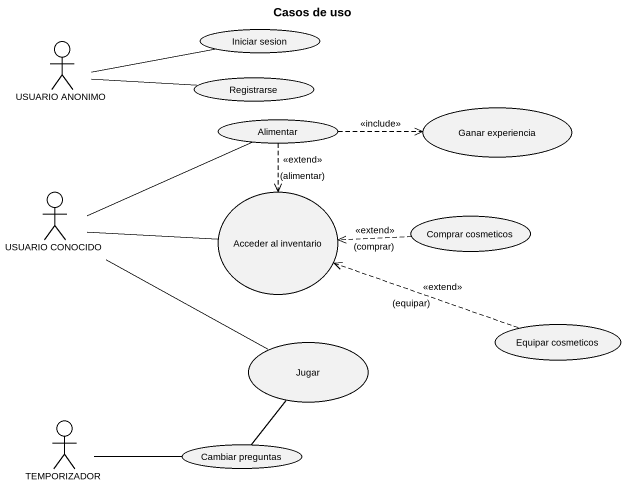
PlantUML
@startuml
title Casos de uso
usecase "Iniciar sesion" as Iniciar_sesion
actor "USUARIO ANONIMO" as USUARIO_ANONIMO
usecase Registrarse
usecase "Ganar experiencia" as Ganar_experiencia
usecase Alimentar
actor "USUARIO CONOCIDO" as USUARIO_CONOCIDO
usecase "Acceder al inventario" as Acceder_al_inventario
usecase "Comprar cosmeticos" as Comprar_cosmeticos
usecase "Equipar cosmeticos" as Equipar_cosmeticos
usecase Jugar
actor TEMPORIZADOR
usecase "Cambiar preguntas" as Cambiar_preguntas
USUARIO_ANONIMO -right- Iniciar_sesion
USUARIO_ANONIMO -right- Registrarse
Alimentar .right.> Ganar_experiencia : <<include>>
Alimentar ..> Acceder_al_inventario : <<extend>>\n(alimentar)
USUARIO_CONOCIDO -right- Alimentar
USUARIO_CONOCIDO -right- Acceder_al_inventario
USUARIO_CONOCIDO -right- Jugar
Comprar_cosmeticos .left.> Acceder_al_inventario : <<extend>>\n(comprar)
Equipar_cosmeticos .left.> Acceder_al_inventario : <<extend>>\n(equipar)
TEMPORIZADOR -right- Cambiar_preguntas
Cambiar_preguntas -up- Jugar
@enduml
